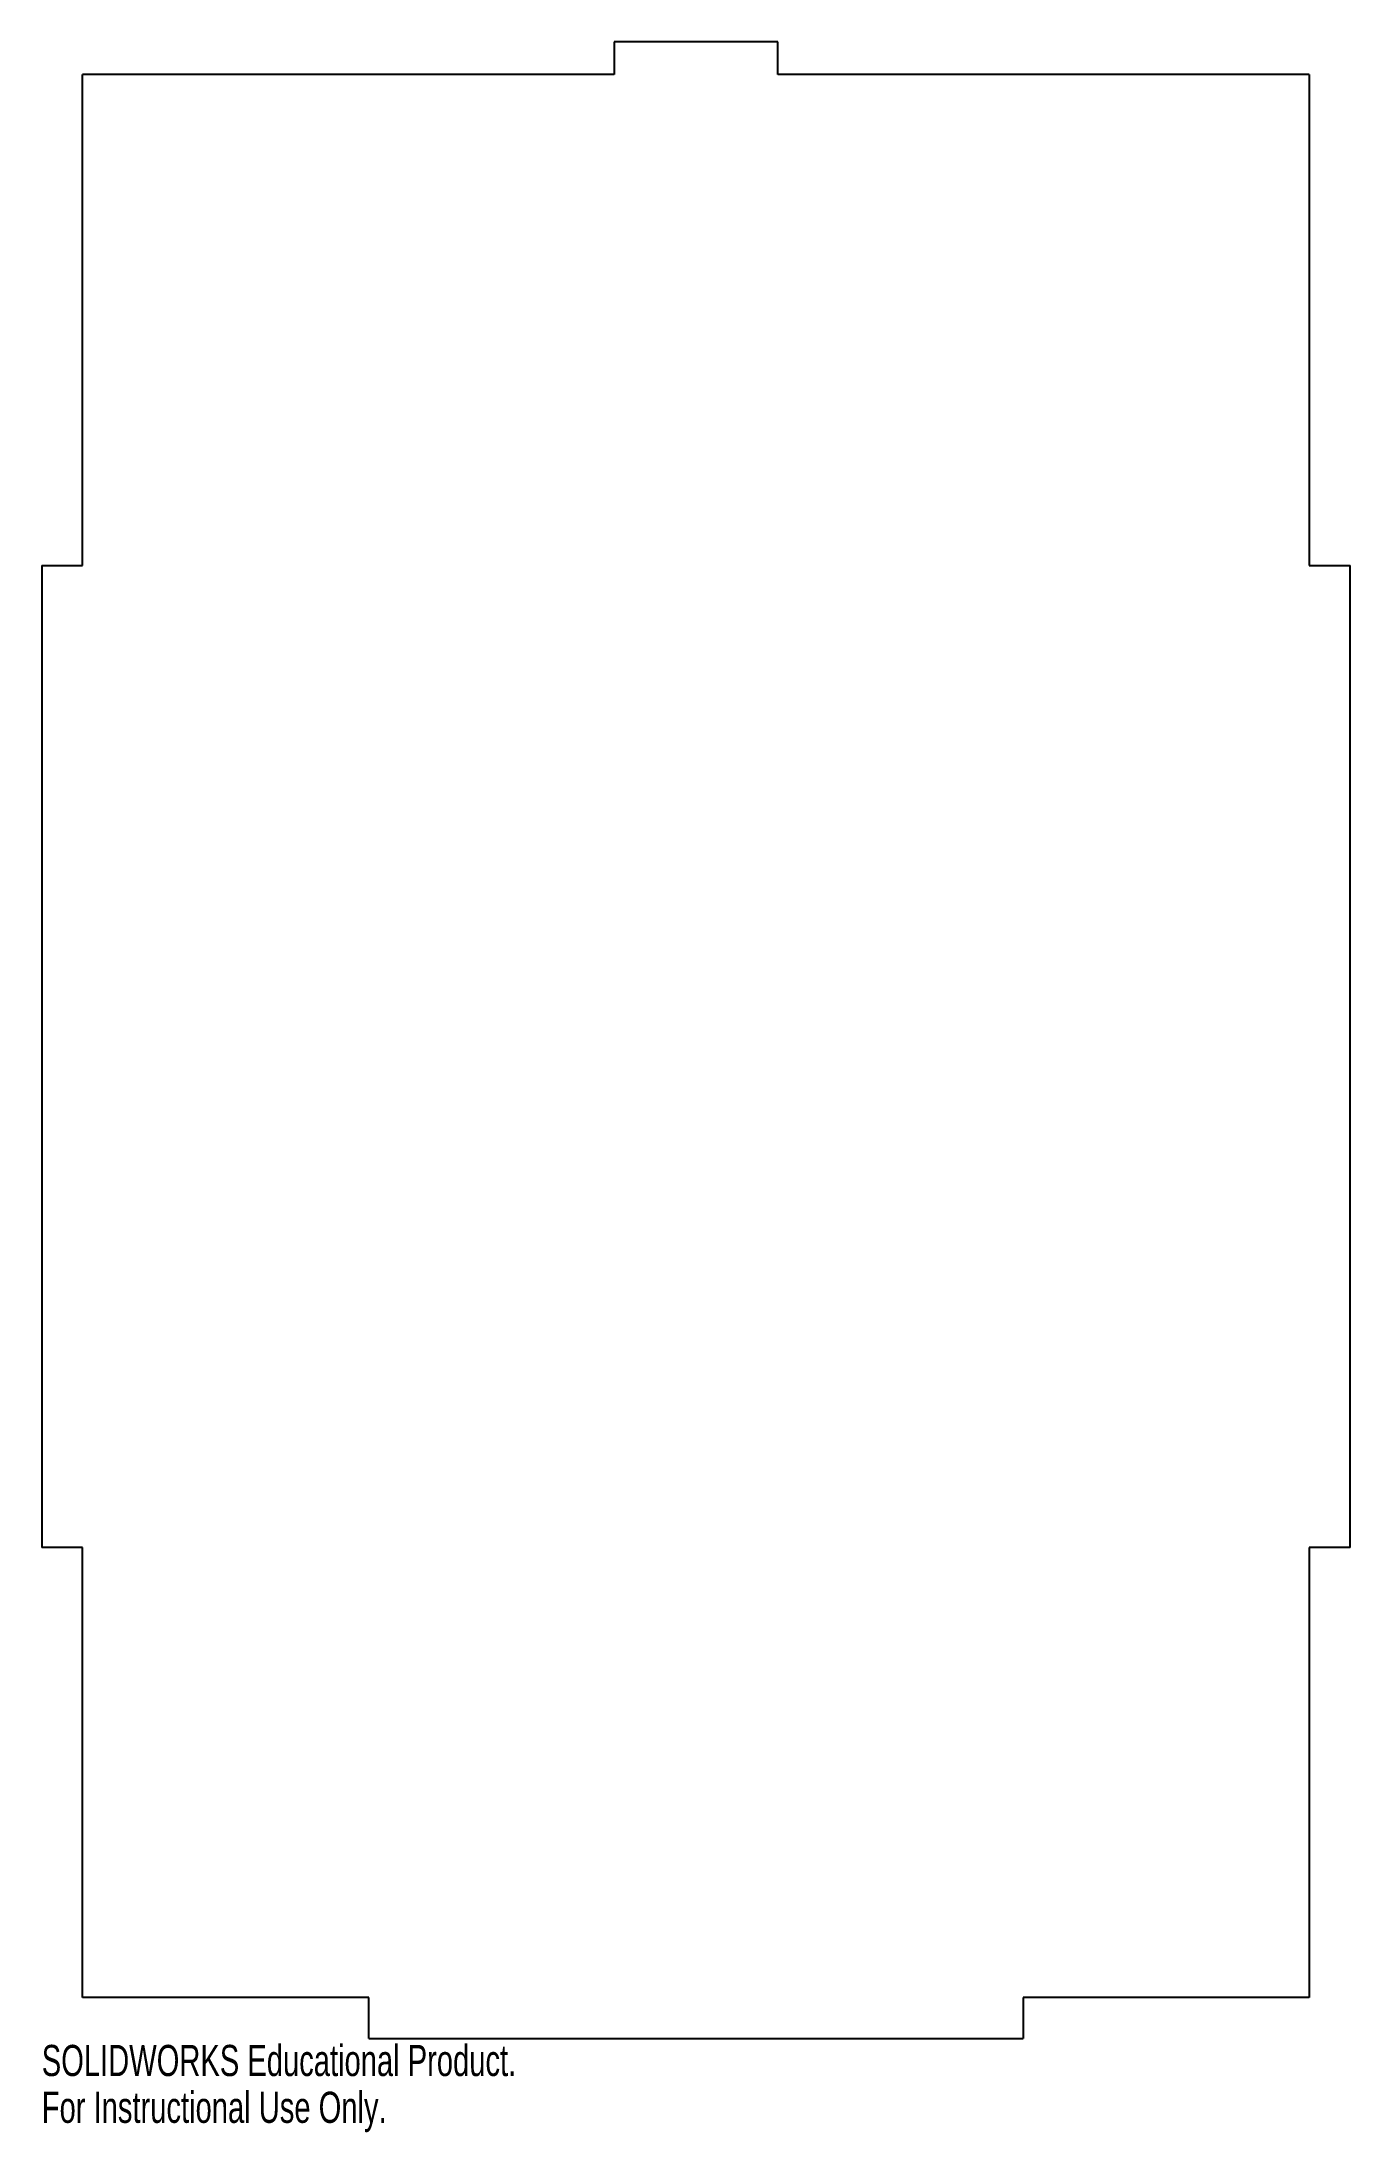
# Paper-space layout '_Top' of a CAD drawing. Header units: inches. Extents: x -1.2 to 6.8, y -5 to 7.8.
import ezdxf

# ---------------------------------------------------------------- set-up
doc = ezdxf.new("R2010")
doc.units = ezdxf.units.IN
doc.header["$MEASUREMENT"] = 0
doc.styles.add('SLDTEXTSTYLE0', font='TXT', dxfattribs={"width": 0.7})

psp = doc.layouts.new('_Top')

# ---------------------------------------------------------------- linework, layer by layer
at = {"color": 7, "linetype": 'Continuous', "lineweight": 25}
for p, q in [((2.283, 7.811), (2.283, 7.611)), ((3.283, 7.811), (2.283, 7.811)), ((3.283, 7.611), (3.283, 7.811)), ((-0.967, 4.611), (-0.967, 7.611)), ((2.283, 7.611), (-0.967, 7.611)), ((6.533, 7.611), (3.283, 7.611)), ((6.533, 7.611), (6.533, 4.611)), ((-1.217, 4.611), (-0.967, 4.611)), ((-1.217, 4.611), (-1.217, -1.389)), ((6.533, 4.611), (6.783, 4.611)), ((6.783, -1.389), (6.783, 4.611)), ((-0.967, -1.389), (-1.217, -1.389)), ((-0.967, -4.139), (-0.967, -1.389)), ((6.783, -1.389), (6.533, -1.389)), ((6.533, -1.389), (6.533, -4.139)), ((0.783, -4.139), (-0.967, -4.139)), ((0.783, -4.389), (0.783, -4.139)), ((6.533, -4.139), (4.783, -4.139)), ((4.783, -4.139), (4.783, -4.389)), ((0.783, -4.389), (4.783, -4.389))]:
    psp.add_line(p, q, dxfattribs=at)

# ---------------------------------------------------------------- texts
at = {"color": 7, "linetype": 'Continuous', "char_height": 0.1903, "attachment_point": 1, "style": 'SLDTEXTSTYLE0'}
for s, insert in [('SOLIDWORKS Educational Product.', (-1.217, -4.429)), ('For Instructional Use Only.', (-1.217, -4.715))]:
    psp.add_mtext(s, dxfattribs=dict(at, insert=insert))

doc.saveas('drawing.dxf')
